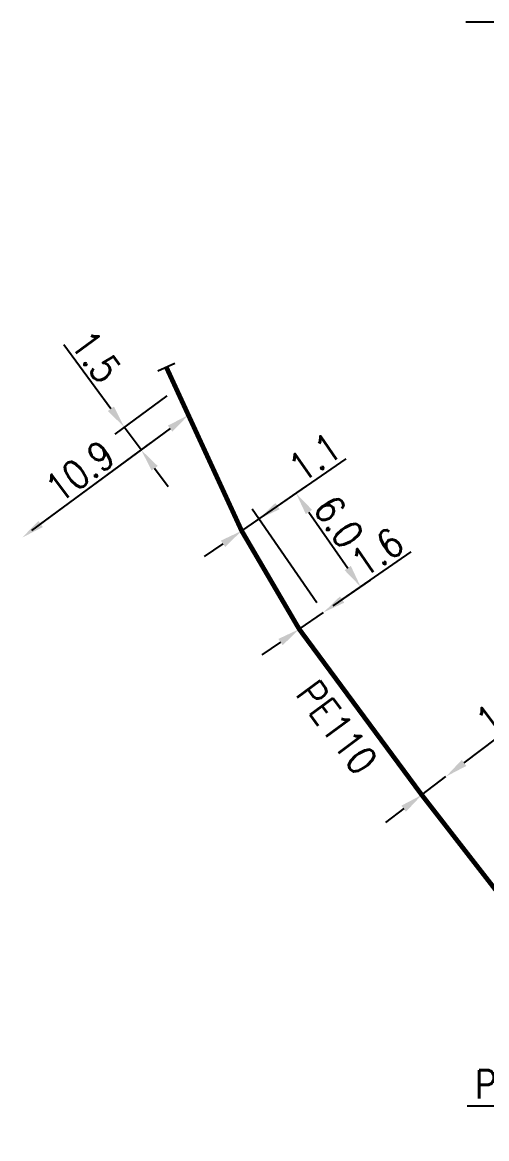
# Model space of a CAD drawing. Header units: millimetres. Extents: x 107995 to 109002, y 120994 to 122000.
# Drawn here: x 108574.2 to 108598.7, y 121151.1 to 121210.1 of the extents above; entities that cross this region are included whole.
import ezdxf
from ezdxf.enums import TextEntityAlignment as Align

# ---------------------------------------------------------------- set-up
doc = ezdxf.new("R2010")
doc.units = ezdxf.units.MM
doc.header["$PDMODE"] = 34
doc.linetypes.add('L_25_PE', pattern=[2000, 1000, 1000])
doc.layers.get('0').update_dxf_attribs({"linetype": 'CONTINUOUS'})
doc.layers.get('DEFPOINTS').update_dxf_attribs({"linetype": 'CONTINUOUS'})
doc.layers.add('L_150', color=1, linetype='CONTINUOUS')
doc.layers.add('L_340', color=7, linetype='CONTINUOUS')
doc.styles.add('G_ROMANS', font='ROMANS.SHX', dxfattribs={"width": 0.75})
doc.styles.get("Standard").update_dxf_attribs({"font": 'romans.shx', "width": 0.85})
doc.dimstyles.get("Standard").update_dxf_attribs({"dimtxt": 1.5, "dimasz": 1.2, "dimexe": 0.625, "dimexo": 0.625, "dimgap": 0.25, "dimtad": 1, "dimdec": 1, "dimzin": 0, "dimdsep": 46, "dimtxsty": 'Standard', "dimcen": -0.5, "dimadec": 0, "dimazin": 0, "dimtfac": 1, "dimtdec": 1, "dimtmove": 0, "dimatfit": 3, "dimfxl": 0, "dimtolj": 1, "dimtzin": 0, "dimarcsym": 0})

# ---------------------------------------------------------------- blocks, each defined once
blk = doc.blocks.new('*D548')
at = {"layer": 'DEFPOINTS', "color": 0, "linetype": 'Continuous', "transparency": 16777216}
for p in [(108596.536, 121170.219), (108596.536, 121170.219), (108595.261, 121169.252)]:
    blk.add_point(p, dxfattribs=at)
at = {"layer": 'L_150', "color": 0, "linetype": 'Continuous', "lineweight": -2, "transparency": 16777216}
for p, q in [((108597.492, 121170.944), (108601.288, 121173.824)), ((108595.261, 121169.252), (108596.536, 121170.219)), ((108594.305, 121168.527), (108593.349, 121167.801))]:
    blk.add_line(p, q, dxfattribs=at)
at = {"layer": 'L_150', "color": 0, "linetype": 'Continuous', "transparency": 16777216}
for points in [[(108597.371, 121171.103), (108597.613, 121170.785), (108596.536, 121170.219)], [(108594.184, 121168.686), (108594.426, 121168.367), (108595.261, 121169.252)]]:
    blk.add_solid(points, dxfattribs=at)
at = {"layer": 'L_150', "color": 0, "linetype": 'Continuous', "transparency": 16777216, "insert": (108599.493, 121173.717), "char_height": 1.5, "attachment_point": 5, "rotation": 37.18303}
blk.add_mtext('\\A1;1.6', dxfattribs=at)
blk = doc.blocks.new('*D549')
at = {"layer": 'DEFPOINTS', "color": 0, "linetype": 'Continuous', "transparency": 16777216}
for p in [(108582.938, 121189.318), (108574.169, 121182.854), (108574.169, 121182.854)]:
    blk.add_point(p, dxfattribs=at)
at = {"layer": 'L_150', "color": 0, "linetype": 'Continuous', "lineweight": -2, "transparency": 16777216}
blk.add_line((108581.972, 121188.606), (108575.135, 121183.566), dxfattribs=at)
at = {"layer": 'L_150', "color": 0, "linetype": 'Continuous', "transparency": 16777216}
for points in [[(108581.853, 121188.767), (108582.091, 121188.445), (108582.938, 121189.318)], [(108575.016, 121183.727), (108575.253, 121183.405), (108574.169, 121182.854)]]:
    blk.add_solid(points, dxfattribs=at)
at = {"layer": 'L_150', "color": 0, "linetype": 'Continuous', "transparency": 16777216, "insert": (108577.215, 121186.342), "char_height": 1.5, "attachment_point": 5, "rotation": 36.39667}
blk.add_mtext('\\A1;10.9', dxfattribs=at)
blk = doc.blocks.new('*D550')
at = {"layer": 'DEFPOINTS', "color": 0, "linetype": 'Continuous', "transparency": 16777216}
for p in [(108582.297, 121190.709), (108579.553, 121188.686), (108574.169, 121182.854)]:
    blk.add_point(p, dxfattribs=at)
at = {"layer": 'L_340', "color": 0, "linetype": 'Continuous', "lineweight": -2, "transparency": 16777216}
for p, q in [((108578.841, 121189.652), (108576.355, 121193.024)), ((108581.794, 121190.339), (108579.049, 121188.315)), ((108580.443, 121187.478), (108579.553, 121188.686)), ((108574.672, 121183.224), (108580.946, 121187.849)), ((108581.155, 121186.513), (108581.867, 121185.547))]:
    blk.add_line(p, q, dxfattribs=at)
at = {"layer": 'L_340', "color": 0, "linetype": 'Continuous', "transparency": 16777216}
for points in [[(108579.002, 121189.77), (108578.68, 121189.533), (108579.553, 121188.686)], [(108581.316, 121186.631), (108580.994, 121186.394), (108580.443, 121187.478)]]:
    blk.add_solid(points, dxfattribs=at)
at = {"layer": 'L_340', "color": 0, "linetype": 'Continuous', "transparency": 16777216, "insert": (108578.047, 121192.414), "char_height": 1.5, "attachment_point": 5, "rotation": 306.39667}
blk.add_mtext('\\A1;1.5', dxfattribs=at)
blk = doc.blocks.new('*D551')
at = {"layer": 'DEFPOINTS', "color": 0, "linetype": 'Continuous', "transparency": 16777216}
for p in [(108590.066, 121178.892), (108590.066, 121178.892), (108588.79, 121178.011)]:
    blk.add_point(p, dxfattribs=at)
at = {"layer": 'L_150', "color": 0, "linetype": 'Continuous', "lineweight": -2, "transparency": 16777216}
for p, q in [((108591.053, 121179.574), (108594.704, 121182.095)), ((108588.79, 121178.011), (108590.066, 121178.892)), ((108587.803, 121177.329), (108586.816, 121176.647))]:
    blk.add_line(p, q, dxfattribs=at)
at = {"layer": 'L_150', "color": 0, "linetype": 'Continuous', "transparency": 16777216}
for points in [[(108590.939, 121179.738), (108591.167, 121179.409), (108590.066, 121178.892)], [(108587.689, 121177.494), (108587.917, 121177.164), (108588.79, 121178.011)]]:
    blk.add_solid(points, dxfattribs=at)
at = {"layer": 'L_150', "color": 0, "linetype": 'Continuous', "transparency": 16777216, "insert": (108592.906, 121182.069), "char_height": 1.5, "attachment_point": 5, "rotation": 34.63048}
blk.add_mtext('\\A1;1.6', dxfattribs=at)
blk = doc.blocks.new('L_340_07')
at = {"color": 0, "linetype": 'Continuous', "const_width": 0.25, "flags": 128}
blk.add_lwpolyline([(0, 0), (1.25, 0)], dxfattribs=at)
at = {"color": 0, "linetype": 'Continuous', "flags": 128}
blk.add_lwpolyline([(1.25, -0.5), (1.25, 0.5)], dxfattribs=at)
at = {"color": 0, "linetype": 'Continuous', "style": 'G_ROMANS', "width": 0.75, "flags": 3}
for tag, p in [('DEF_LEG', (0.723, -3.465)), ('DEF_COUP', (0.723, -5.965)), ('DEF_TYPE', (0.723, -8.465))]:
    blk.add_attdef(tag, text='', height=1.2, dxfattribs=at).set_placement(p, align=Align.MIDDLE)
blk = doc.blocks.new('*D543')
at = {"layer": 'DEFPOINTS', "color": 0, "linetype": 'Continuous', "transparency": 16777216}
for p in [(108585.751, 121183.204), (108592.032, 121180.25), (108590.066, 121178.892)]:
    blk.add_point(p, dxfattribs=at)
at = {"layer": 'L_150', "color": 0, "linetype": 'Continuous', "lineweight": -2, "transparency": 16777216}
for p, q in [((108586.265, 121183.559), (108589.137, 121185.542)), ((108589.304, 121184.199), (108591.35, 121181.237)), ((108590.58, 121179.247), (108592.546, 121180.605))]:
    blk.add_line(p, q, dxfattribs=at)
at = {"layer": 'L_150', "color": 0, "linetype": 'Continuous', "transparency": 16777216}
for points in [[(108589.469, 121184.313), (108589.14, 121184.086), (108588.622, 121185.187)], [(108591.515, 121181.351), (108591.186, 121181.124), (108592.032, 121180.25)]]:
    blk.add_solid(points, dxfattribs=at)
at = {"layer": 'L_150', "color": 0, "linetype": 'Continuous', "transparency": 16777216, "insert": (108590.877, 121183.682), "char_height": 1.5, "attachment_point": 5, "rotation": 304.63048}
blk.add_mtext('\\A1;6.0', dxfattribs=at)
blk = doc.blocks.new('*D544')
at = {"layer": 'DEFPOINTS', "color": 0, "linetype": 'Continuous', "transparency": 16777216}
for p in [(108586.656, 121183.829), (108585.751, 121183.204), (108590.066, 121178.892)]:
    blk.add_point(p, dxfattribs=at)
at = {"layer": 'L_150', "color": 0, "linetype": 'Continuous', "lineweight": -2, "transparency": 16777216}
for p, q in [((108587.643, 121184.511), (108591.263, 121187.01)), ((108589.711, 121179.406), (108586.301, 121184.343)), ((108585.751, 121183.204), (108586.656, 121183.829)), ((108584.763, 121182.522), (108583.776, 121181.84))]:
    blk.add_line(p, q, dxfattribs=at)
at = {"layer": 'L_150', "color": 0, "linetype": 'Continuous', "transparency": 16777216}
for points in [[(108587.53, 121184.675), (108587.757, 121184.346), (108586.656, 121183.829)], [(108584.65, 121182.686), (108584.877, 121182.357), (108585.751, 121183.204)]]:
    blk.add_solid(points, dxfattribs=at)
at = {"layer": 'L_150', "color": 0, "linetype": 'Continuous', "transparency": 16777216, "insert": (108589.615, 121187.087), "char_height": 1.5, "attachment_point": 5, "rotation": 34.63048}
blk.add_mtext('\\A1;1.1', dxfattribs=at)

msp = doc.modelspace()

# ---------------------------------------------------------------- linework, layer by layer
at = {"layer": 'L_150', "linetype": 'L_25_PE', "const_width": 0.25, "flags": 128}
msp.add_lwpolyline([(108582.297, 121190.709), (108582.938, 121189.318), (108585.751, 121183.204), (108588.79, 121178.011), (108595.261, 121169.252), (108600.736, 121162.206), (108605.608, 121155.854), (108607.404, 121153.511), (108611.777, 121151.238), (108611.777, 121151.238), (108612.302, 121151.603), (108612.652, 121151.477)], dxfattribs=at)

# ---------------------------------------------------------------- block references
at = {"layer": 'L_340', "rotation": 114.7073717468738}
msp.add_blockref('L_340_07', (108582.297, 121190.709), dxfattribs=at)

# ---------------------------------------------------------------- texts
at = {"layer": 'L_150', "linetype": 'Continuous', "width": 0.85}
msp.add_text('PE110', height=1.5, rotation=306.45531, dxfattribs=at).set_placement((108588.554, 121174.578))
at = {"layer": 'L_150', "linetype": 'Continuous', "insert": (108602.501, 121153.216), "char_height": 1.5, "attachment_point": 9}
msp.add_mtext('\\A1;P:1.3', dxfattribs=at)

# ---------------------------------------------------------------- dimensions: what is measured, and where the dimension line sits
at = {"layer": 'L_150', "linetype": 'Continuous'}
for base, p1, p2, angle, picture, middle in [((108574.169, 121182.854), (108582.938, 121189.318), (108574.169, 121182.854), 36.39667, '*D549', (108577.809, 121185.537)), ((108586.656, 121183.829), (108585.751, 121183.204), (108590.066, 121178.892), 214.63048, '*D544', (108590.183, 121186.265)), ((108592.032, 121180.25), (108585.751, 121183.204), (108590.066, 121178.892), 124.63048, '*D543', (108590.054, 121183.113)), ((108590.0657, 121178.8918), (108588.7903, 121178.011), (108590.0657, 121178.8918), 214.63048, '*D551', (108593.4744, 121181.246)), ((108596.536, 121170.219), (108595.261, 121169.252), (108596.536, 121170.219), 217.18303, '*D548', (108600.097, 121172.92))]:
    dim = msp.add_linear_dim(base=base, p1=p1, p2=p2, angle=angle, dimstyle='Standard', dxfattribs=at)
    dim.commit()
    dim.dimension.update_dxf_attribs({"geometry": picture, "text_midpoint": middle, "dimtype": 160})
at = {"layer": 'L_340', "linetype": 'Continuous'}
dim = msp.add_linear_dim(base=(108579.553, 121188.686), p1=(108574.169, 121182.854), p2=(108582.297, 121190.709), angle=126.39667, dimstyle='Standard', dxfattribs=at)
dim.commit()
dim.dimension.update_dxf_attribs({"geometry": '*D550', "text_midpoint": (108577.242, 121191.821), "dimtype": 160})

# ---------------------------------------------------------------- leaders
at = {"layer": 'L_150', "linetype": 'Continuous', "annotation_type": 0, "has_hookline": 1, "hookline_direction": 1, "text_width": 19.975}
msp.add_leader([(108625.182, 121206.423), (108619.006, 121210.07), (108617.806, 121210.07)], dimstyle='Standard', override={"dimatfit": 0}, dxfattribs=at)
at = {"layer": 'L_150', "linetype": 'Continuous', "annotation_type": 0, "has_hookline": 1, "hookline_direction": 1, "text_width": 4.493}
msp.add_leader([(108607.404, 121153.511), (108602.405, 121152.817)], dimstyle='Standard', dxfattribs=at)

doc.saveas('drawing.dxf')
